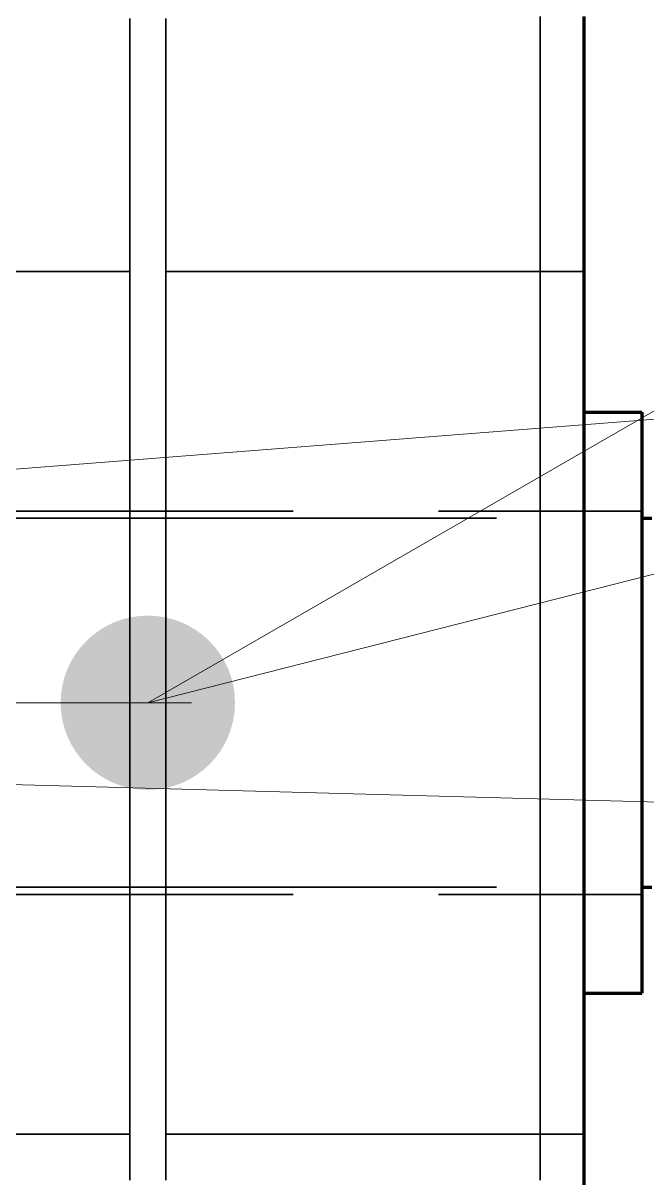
# Model space of a CAD drawing. Header units: millimetres. Extents: x 0 to 2382, y 0 to 420.
# Drawn here: x 183.74 to 188.04, y 227.73 to 235.68 of the extents above; entities that cross this region are included whole.
import ezdxf

# ---------------------------------------------------------------- set-up
doc = ezdxf.new("R2010")
doc.units = ezdxf.units.MM
doc.linetypes.add('IRAM-E-TRAZOS', pattern=[5, 4, -1])
doc.linetypes.add('IRAM-F-TRAZO-PUNTO', pattern=[20, 15, -2, 1, -2])
for name, color, linetype, lineweight in [('01-VISIBLE', 7, 'CONTINUOUS', 70), ('02-OCULTA', 4, 'IRAM-E-TRAZOS', 35), ('03-EJE', 1, 'IRAM-F-TRAZO-PUNTO', 18), ('08-FINA', 5, 'CONTINUOUS', 18)]:
    doc.layers.add(name, color=color, linetype=linetype, lineweight=lineweight)

msp = doc.modelspace()

# ---------------------------------------------------------------- hatches: boundary and pattern name
at = {"layer": '08-FINA'}
h = msp.add_hatch(color=7, dxfattribs=at)
h.dxf.hatch_style = 1
edge = h.paths.add_edge_path()
edge.add_arc((184.6, 231), 0.6, 0, 360)
h = msp.add_hatch(color=7, dxfattribs=at)
h.dxf.hatch_style = 1
edge = h.paths.add_edge_path()
edge.add_arc((184.6, 231), 0.6, 0, 360)

# ---------------------------------------------------------------- linework, layer by layer
at = {"layer": '01-VISIBLE'}
for p, q in [((187.6, 233), (188, 233)), ((188, 232.27), (188.07, 232.27)), ((188, 229.73), (188.07, 229.73)), ((187.6, 229), (188, 229))]:
    msp.add_line(p, q, dxfattribs=at)
for points in [[(187.6, 235.725), (187.6, 235.6375), (187.6, 235.55), (187.6, 235.4625), (187.6, 235.375), (187.6, 235.2875), (187.6, 235.2), (187.6, 235.1125), (187.6, 235.025), (187.6, 234.9375), (187.6, 234.85), (187.6, 234.7625), (187.6, 234.675), (187.6, 234.5875), (187.6, 234.5), (187.6, 234.4125), (187.6, 234.325), (187.6, 234.2375), (187.6, 234.15), (187.6, 234.0625), (187.6, 233.975), (187.6, 233.8875), (187.6, 233.8), (187.6, 233.7125), (187.6, 233.625), (187.6, 233.5375), (187.6, 233.45), (187.6, 233.3625), (187.6, 233.275), (187.6, 233.1875), (187.6, 233.1), (187.6, 233.0125), (187.6, 232.925), (187.6, 232.8375), (187.6, 232.75), (187.6, 232.6625), (187.6, 232.575), (187.6, 232.4875), (187.6, 232.4), (187.6, 232.3125), (187.6, 232.225), (187.6, 232.1375), (187.6, 232.05), (187.6, 231.9625), (187.6, 231.875), (187.6, 231.7875), (187.6, 231.7), (187.6, 231.6125), (187.6, 231.525), (187.6, 231.4375), (187.6, 231.35), (187.6, 231.2625), (187.6, 231.175), (187.6, 231.0875), (187.6, 231), (187.6, 230.9125), (187.6, 230.825), (187.6, 230.7375), (187.6, 230.65), (187.6, 230.5625), (187.6, 230.475), (187.6, 230.3875), (187.6, 230.3), (187.6, 230.2125), (187.6, 230.125), (187.6, 230.0375), (187.6, 229.95), (187.6, 229.8625), (187.6, 229.775), (187.6, 229.6875), (187.6, 229.6), (187.6, 229.5125), (187.6, 229.425), (187.6, 229.3375), (187.6, 229.25), (187.6, 229.1625), (187.6, 229.075), (187.6, 228.9875), (187.6, 228.9), (187.6, 228.8125), (187.6, 228.725), (187.6, 228.6375), (187.6, 228.55), (187.6, 228.4625), (187.6, 228.375), (187.6, 228.2875), (187.6, 228.2), (187.6, 228.1125), (187.6, 228.025), (187.6, 227.9375), (187.6, 227.85), (187.6, 227.7625), (187.6, 227.675)], [(188, 233), (188, 232.95), (188, 232.9), (188, 232.85), (188, 232.8), (188, 232.75), (188, 232.7), (188, 232.65), (188, 232.6), (188, 232.55), (188, 232.5), (188, 232.45), (188, 232.4), (188, 232.35), (188, 232.3), (188, 232.25), (188, 232.2), (188, 232.15), (188, 232.1), (188, 232.05), (188, 232), (188, 231.95), (188, 231.9), (188, 231.85), (188, 231.8), (188, 231.75), (188, 231.7), (188, 231.65), (188, 231.6), (188, 231.55), (188, 231.5), (188, 231.45), (188, 231.4), (188, 231.35), (188, 231.3), (188, 231.25), (188, 231.2), (188, 231.15), (188, 231.1), (188, 231.05), (188, 231), (188, 230.95), (188, 230.9), (188, 230.85), (188, 230.8), (188, 230.75), (188, 230.7), (188, 230.65), (188, 230.6), (188, 230.55), (188, 230.5), (188, 230.45), (188, 230.4), (188, 230.35), (188, 230.3), (188, 230.25), (188, 230.2), (188, 230.15), (188, 230.1), (188, 230.05), (188, 230), (188, 229.95), (188, 229.9), (188, 229.85), (188, 229.8), (188, 229.75), (188, 229.7), (188, 229.65), (188, 229.6), (188, 229.55), (188, 229.5), (188, 229.45), (188, 229.4), (188, 229.35), (188, 229.3), (188, 229.25), (188, 229.2), (188, 229.15), (188, 229.1), (188, 229.05), (188, 229)]]:
    msp.add_lwpolyline(points, dxfattribs=at)
at = {"layer": '02-OCULTA'}
for p, q in [((181.6, 233.97), (184.475, 233.97)), ((184.725, 233.97), (187.6, 233.97)), ((181.6, 232.32), (187.6, 232.32)), ((187.6, 232.32), (188, 232.32)), ((138, 232.27), (188, 232.27)), ((138, 229.73), (188, 229.73)), ((181.6, 229.68), (187.6, 229.68)), ((187.6, 229.68), (188, 229.68)), ((181.6, 228.03), (184.475, 228.03)), ((184.725, 228.03), (187.6, 228.03))]:
    msp.add_line(p, q, dxfattribs=at)
for points in [[(184.475, 235.712), (184.475, 235.65), (184.475, 235.588), (184.475, 235.526), (184.475, 235.464), (184.475, 235.402), (184.475, 235.34), (184.475, 235.278), (184.475, 235.216), (184.475, 235.154), (184.475, 235.092), (184.475, 235.03), (184.475, 234.968), (184.475, 234.906), (184.475, 234.844), (184.475, 234.782), (184.475, 234.72), (184.475, 234.658), (184.475, 234.596), (184.475, 234.534), (184.475, 234.472), (184.475, 234.41), (184.475, 234.348), (184.475, 234.286), (184.475, 234.224), (184.475, 234.162), (184.475, 234.1), (184.475, 234.038), (184.475, 233.976), (184.475, 233.914), (184.475, 233.852), (184.475, 233.79), (184.475, 233.728), (184.475, 233.666), (184.475, 233.604), (184.475, 233.542), (184.475, 233.48), (184.475, 233.418), (184.475, 233.356), (184.475, 233.294), (184.475, 233.232), (184.475, 233.17), (184.475, 233.108), (184.475, 233.046), (184.475, 232.984), (184.475, 232.922), (184.475, 232.86), (184.475, 232.798), (184.475, 232.736), (184.475, 232.674), (184.475, 232.612), (184.475, 232.55), (184.475, 232.488), (184.475, 232.426), (184.475, 232.364), (184.475, 232.302), (184.475, 232.24), (184.475, 232.178), (184.475, 232.116), (184.475, 232.054), (184.475, 231.992), (184.475, 231.93), (184.475, 231.868), (184.475, 231.806), (184.475, 231.744), (184.475, 231.682), (184.475, 231.62), (184.475, 231.558), (184.475, 231.496), (184.475, 231.434), (184.475, 231.372), (184.475, 231.31), (184.475, 231.248), (184.475, 231.186), (184.475, 231.124), (184.475, 231.062), (184.475, 231), (184.475, 230.938), (184.475, 230.876), (184.475, 230.814), (184.475, 230.752), (184.475, 230.69), (184.475, 230.628), (184.475, 230.566), (184.475, 230.504), (184.475, 230.442), (184.475, 230.38), (184.475, 230.318), (184.475, 230.256), (184.475, 230.194), (184.475, 230.132), (184.475, 230.07), (184.475, 230.008), (184.475, 229.946), (184.475, 229.884), (184.475, 229.822), (184.475, 229.76), (184.475, 229.698), (184.475, 229.636), (184.475, 229.574), (184.475, 229.512), (184.475, 229.45), (184.475, 229.388), (184.475, 229.326), (184.475, 229.264), (184.475, 229.202), (184.475, 229.14), (184.475, 229.078), (184.475, 229.016), (184.475, 228.954), (184.475, 228.892), (184.475, 228.83), (184.475, 228.768), (184.475, 228.706), (184.475, 228.644), (184.475, 228.582), (184.475, 228.52), (184.475, 228.458), (184.475, 228.396), (184.475, 228.334), (184.475, 228.272), (184.475, 228.21), (184.475, 228.148), (184.475, 228.086), (184.475, 228.024), (184.475, 227.962), (184.475, 227.9), (184.475, 227.838), (184.475, 227.776), (184.475, 227.714)], [(184.475, 227.714), (184.475, 227.776), (184.475, 227.838), (184.475, 227.9), (184.475, 227.962), (184.475, 228.024), (184.475, 228.086), (184.475, 228.148), (184.475, 228.21), (184.475, 228.272), (184.475, 228.334), (184.475, 228.396), (184.475, 228.458), (184.475, 228.52), (184.475, 228.582), (184.475, 228.644), (184.475, 228.706), (184.475, 228.768), (184.475, 228.83), (184.475, 228.892), (184.475, 228.954), (184.475, 229.016), (184.475, 229.078), (184.475, 229.14), (184.475, 229.202), (184.475, 229.264), (184.475, 229.326), (184.475, 229.388), (184.475, 229.45), (184.475, 229.512), (184.475, 229.574), (184.475, 229.636), (184.475, 229.698), (184.475, 229.76), (184.475, 229.822), (184.475, 229.884), (184.475, 229.946), (184.475, 230.008), (184.475, 230.07), (184.475, 230.132), (184.475, 230.194), (184.475, 230.256), (184.475, 230.318), (184.475, 230.38), (184.475, 230.442), (184.475, 230.504), (184.475, 230.566), (184.475, 230.628), (184.475, 230.69), (184.475, 230.752), (184.475, 230.814), (184.475, 230.876), (184.475, 230.938), (184.475, 231), (184.475, 231.062), (184.475, 231.124), (184.475, 231.186), (184.475, 231.248), (184.475, 231.31), (184.475, 231.372), (184.475, 231.434), (184.475, 231.496), (184.475, 231.558), (184.475, 231.62), (184.475, 231.682), (184.475, 231.744), (184.475, 231.806), (184.475, 231.868), (184.475, 231.93), (184.475, 231.992), (184.475, 232.054), (184.475, 232.116), (184.475, 232.178), (184.475, 232.24), (184.475, 232.302), (184.475, 232.364), (184.475, 232.426), (184.475, 232.488), (184.475, 232.55), (184.475, 232.612), (184.475, 232.674), (184.475, 232.736), (184.475, 232.798), (184.475, 232.86), (184.475, 232.922), (184.475, 232.984), (184.475, 233.046), (184.475, 233.108), (184.475, 233.17), (184.475, 233.232), (184.475, 233.294), (184.475, 233.356), (184.475, 233.418), (184.475, 233.48), (184.475, 233.542), (184.475, 233.604), (184.475, 233.666), (184.475, 233.728), (184.475, 233.79), (184.475, 233.852), (184.475, 233.914), (184.475, 233.976), (184.475, 234.038), (184.475, 234.1), (184.475, 234.162), (184.475, 234.224), (184.475, 234.286), (184.475, 234.348), (184.475, 234.41), (184.475, 234.472), (184.475, 234.534), (184.475, 234.596), (184.475, 234.658), (184.475, 234.72), (184.475, 234.782), (184.475, 234.844), (184.475, 234.906), (184.475, 234.968), (184.475, 235.03), (184.475, 235.092), (184.475, 235.154), (184.475, 235.216), (184.475, 235.278), (184.475, 235.34), (184.475, 235.402), (184.475, 235.464), (184.475, 235.526), (184.475, 235.588), (184.475, 235.65), (184.475, 235.712)], [(184.725, 235.712), (184.725, 235.65), (184.725, 235.588), (184.725, 235.526), (184.725, 235.464), (184.725, 235.402), (184.725, 235.34), (184.725, 235.278), (184.725, 235.216), (184.725, 235.154), (184.725, 235.092), (184.725, 235.03), (184.725, 234.968), (184.725, 234.906), (184.725, 234.844), (184.725, 234.782), (184.725, 234.72), (184.725, 234.658), (184.725, 234.596), (184.725, 234.534), (184.725, 234.472), (184.725, 234.41), (184.725, 234.348), (184.725, 234.286), (184.725, 234.224), (184.725, 234.162), (184.725, 234.1), (184.725, 234.038), (184.725, 233.976), (184.725, 233.914), (184.725, 233.852), (184.725, 233.79), (184.725, 233.728), (184.725, 233.666), (184.725, 233.604), (184.725, 233.542), (184.725, 233.48), (184.725, 233.418), (184.725, 233.356), (184.725, 233.294), (184.725, 233.232), (184.725, 233.17), (184.725, 233.108), (184.725, 233.046), (184.725, 232.984), (184.725, 232.922), (184.725, 232.86), (184.725, 232.798), (184.725, 232.736), (184.725, 232.674), (184.725, 232.612), (184.725, 232.55), (184.725, 232.488), (184.725, 232.426), (184.725, 232.364), (184.725, 232.302), (184.725, 232.24), (184.725, 232.178), (184.725, 232.116), (184.725, 232.054), (184.725, 231.992), (184.725, 231.93), (184.725, 231.868), (184.725, 231.806), (184.725, 231.744), (184.725, 231.682), (184.725, 231.62), (184.725, 231.558), (184.725, 231.496), (184.725, 231.434), (184.725, 231.372), (184.725, 231.31), (184.725, 231.248), (184.725, 231.186), (184.725, 231.124), (184.725, 231.062), (184.725, 231), (184.725, 230.938), (184.725, 230.876), (184.725, 230.814), (184.725, 230.752), (184.725, 230.69), (184.725, 230.628), (184.725, 230.566), (184.725, 230.504), (184.725, 230.442), (184.725, 230.38), (184.725, 230.318), (184.725, 230.256), (184.725, 230.194), (184.725, 230.132), (184.725, 230.07), (184.725, 230.008), (184.725, 229.946), (184.725, 229.884), (184.725, 229.822), (184.725, 229.76), (184.725, 229.698), (184.725, 229.636), (184.725, 229.574), (184.725, 229.512), (184.725, 229.45), (184.725, 229.388), (184.725, 229.326), (184.725, 229.264), (184.725, 229.202), (184.725, 229.14), (184.725, 229.078), (184.725, 229.016), (184.725, 228.954), (184.725, 228.892), (184.725, 228.83), (184.725, 228.768), (184.725, 228.706), (184.725, 228.644), (184.725, 228.582), (184.725, 228.52), (184.725, 228.458), (184.725, 228.396), (184.725, 228.334), (184.725, 228.272), (184.725, 228.21), (184.725, 228.148), (184.725, 228.086), (184.725, 228.024), (184.725, 227.962), (184.725, 227.9), (184.725, 227.838), (184.725, 227.776), (184.725, 227.714)], [(184.725, 227.714), (184.725, 227.776), (184.725, 227.838), (184.725, 227.9), (184.725, 227.962), (184.725, 228.024), (184.725, 228.086), (184.725, 228.148), (184.725, 228.21), (184.725, 228.272), (184.725, 228.334), (184.725, 228.396), (184.725, 228.458), (184.725, 228.52), (184.725, 228.582), (184.725, 228.644), (184.725, 228.706), (184.725, 228.768), (184.725, 228.83), (184.725, 228.892), (184.725, 228.954), (184.725, 229.016), (184.725, 229.078), (184.725, 229.14), (184.725, 229.202), (184.725, 229.264), (184.725, 229.326), (184.725, 229.388), (184.725, 229.45), (184.725, 229.512), (184.725, 229.574), (184.725, 229.636), (184.725, 229.698), (184.725, 229.76), (184.725, 229.822), (184.725, 229.884), (184.725, 229.946), (184.725, 230.008), (184.725, 230.07), (184.725, 230.132), (184.725, 230.194), (184.725, 230.256), (184.725, 230.318), (184.725, 230.38), (184.725, 230.442), (184.725, 230.504), (184.725, 230.566), (184.725, 230.628), (184.725, 230.69), (184.725, 230.752), (184.725, 230.814), (184.725, 230.876), (184.725, 230.938), (184.725, 231), (184.725, 231.062), (184.725, 231.124), (184.725, 231.186), (184.725, 231.248), (184.725, 231.31), (184.725, 231.372), (184.725, 231.434), (184.725, 231.496), (184.725, 231.558), (184.725, 231.62), (184.725, 231.682), (184.725, 231.744), (184.725, 231.806), (184.725, 231.868), (184.725, 231.93), (184.725, 231.992), (184.725, 232.054), (184.725, 232.116), (184.725, 232.178), (184.725, 232.24), (184.725, 232.302), (184.725, 232.364), (184.725, 232.426), (184.725, 232.488), (184.725, 232.55), (184.725, 232.612), (184.725, 232.674), (184.725, 232.736), (184.725, 232.798), (184.725, 232.86), (184.725, 232.922), (184.725, 232.984), (184.725, 233.046), (184.725, 233.108), (184.725, 233.17), (184.725, 233.232), (184.725, 233.294), (184.725, 233.356), (184.725, 233.418), (184.725, 233.48), (184.725, 233.542), (184.725, 233.604), (184.725, 233.666), (184.725, 233.728), (184.725, 233.79), (184.725, 233.852), (184.725, 233.914), (184.725, 233.976), (184.725, 234.038), (184.725, 234.1), (184.725, 234.162), (184.725, 234.224), (184.725, 234.286), (184.725, 234.348), (184.725, 234.41), (184.725, 234.472), (184.725, 234.534), (184.725, 234.596), (184.725, 234.658), (184.725, 234.72), (184.725, 234.782), (184.725, 234.844), (184.725, 234.906), (184.725, 234.968), (184.725, 235.03), (184.725, 235.092), (184.725, 235.154), (184.725, 235.216), (184.725, 235.278), (184.725, 235.34), (184.725, 235.402), (184.725, 235.464), (184.725, 235.526), (184.725, 235.588), (184.725, 235.65), (184.725, 235.712)], [(187.3, 235.725), (187.3, 235.662), (187.3, 235.599), (187.3, 235.536), (187.3, 235.473), (187.3, 235.41), (187.3, 235.347), (187.3, 235.284), (187.3, 235.221), (187.3, 235.158), (187.3, 235.095), (187.3, 235.032), (187.3, 234.969), (187.3, 234.906), (187.3, 234.843), (187.3, 234.78), (187.3, 234.717), (187.3, 234.654), (187.3, 234.591), (187.3, 234.528), (187.3, 234.465), (187.3, 234.402), (187.3, 234.339), (187.3, 234.276), (187.3, 234.213), (187.3, 234.15), (187.3, 234.087), (187.3, 234.024), (187.3, 233.961), (187.3, 233.898), (187.3, 233.835), (187.3, 233.772), (187.3, 233.709), (187.3, 233.646), (187.3, 233.583), (187.3, 233.52), (187.3, 233.457), (187.3, 233.394), (187.3, 233.331), (187.3, 233.268), (187.3, 233.205), (187.3, 233.142), (187.3, 233.079), (187.3, 233.016), (187.3, 232.953), (187.3, 232.89), (187.3, 232.827), (187.3, 232.764), (187.3, 232.701), (187.3, 232.638), (187.3, 232.575), (187.3, 232.512), (187.3, 232.449), (187.3, 232.386), (187.3, 232.323), (187.3, 232.26), (187.3, 232.197), (187.3, 232.134), (187.3, 232.071), (187.3, 232.008), (187.3, 231.945), (187.3, 231.882), (187.3, 231.819), (187.3, 231.756), (187.3, 231.693), (187.3, 231.63), (187.3, 231.567), (187.3, 231.504), (187.3, 231.441), (187.3, 231.378), (187.3, 231.315), (187.3, 231.252), (187.3, 231.189), (187.3, 231.126), (187.3, 231.063), (187.3, 231), (187.3, 230.937), (187.3, 230.874), (187.3, 230.811), (187.3, 230.748), (187.3, 230.685), (187.3, 230.622), (187.3, 230.559), (187.3, 230.496), (187.3, 230.433), (187.3, 230.37), (187.3, 230.307), (187.3, 230.244), (187.3, 230.181), (187.3, 230.118), (187.3, 230.055), (187.3, 229.992), (187.3, 229.929), (187.3, 229.866), (187.3, 229.803), (187.3, 229.74), (187.3, 229.677), (187.3, 229.614), (187.3, 229.551), (187.3, 229.488), (187.3, 229.425), (187.3, 229.362), (187.3, 229.299), (187.3, 229.236), (187.3, 229.173), (187.3, 229.11), (187.3, 229.047), (187.3, 228.984), (187.3, 228.921), (187.3, 228.858), (187.3, 228.795), (187.3, 228.732), (187.3, 228.669), (187.3, 228.606), (187.3, 228.543), (187.3, 228.48), (187.3, 228.417), (187.3, 228.354), (187.3, 228.291), (187.3, 228.228), (187.3, 228.165), (187.3, 228.102), (187.3, 228.039), (187.3, 227.976), (187.3, 227.913), (187.3, 227.85), (187.3, 227.787), (187.3, 227.724)], [(187.3, 227.724), (187.3, 227.787), (187.3, 227.85), (187.3, 227.913), (187.3, 227.976), (187.3, 228.039), (187.3, 228.102), (187.3, 228.165), (187.3, 228.228), (187.3, 228.291), (187.3, 228.354), (187.3, 228.417), (187.3, 228.48), (187.3, 228.543), (187.3, 228.606), (187.3, 228.669), (187.3, 228.732), (187.3, 228.795), (187.3, 228.858), (187.3, 228.921), (187.3, 228.984), (187.3, 229.047), (187.3, 229.11), (187.3, 229.173), (187.3, 229.236), (187.3, 229.299), (187.3, 229.362), (187.3, 229.425), (187.3, 229.488), (187.3, 229.551), (187.3, 229.614), (187.3, 229.677), (187.3, 229.74), (187.3, 229.803), (187.3, 229.866), (187.3, 229.929), (187.3, 229.992), (187.3, 230.055), (187.3, 230.118), (187.3, 230.181), (187.3, 230.244), (187.3, 230.307), (187.3, 230.37), (187.3, 230.433), (187.3, 230.496), (187.3, 230.559), (187.3, 230.622), (187.3, 230.685), (187.3, 230.748), (187.3, 230.811), (187.3, 230.874), (187.3, 230.937), (187.3, 231), (187.3, 231.063), (187.3, 231.126), (187.3, 231.189), (187.3, 231.252), (187.3, 231.315), (187.3, 231.378), (187.3, 231.441), (187.3, 231.504), (187.3, 231.567), (187.3, 231.63), (187.3, 231.693), (187.3, 231.756), (187.3, 231.819), (187.3, 231.882), (187.3, 231.945), (187.3, 232.008), (187.3, 232.071), (187.3, 232.134), (187.3, 232.197), (187.3, 232.26), (187.3, 232.323), (187.3, 232.386), (187.3, 232.449), (187.3, 232.512), (187.3, 232.575), (187.3, 232.638), (187.3, 232.701), (187.3, 232.764), (187.3, 232.827), (187.3, 232.89), (187.3, 232.953), (187.3, 233.016), (187.3, 233.079), (187.3, 233.142), (187.3, 233.205), (187.3, 233.268), (187.3, 233.331), (187.3, 233.394), (187.3, 233.457), (187.3, 233.52), (187.3, 233.583), (187.3, 233.646), (187.3, 233.709), (187.3, 233.772), (187.3, 233.835), (187.3, 233.898), (187.3, 233.961), (187.3, 234.024), (187.3, 234.087), (187.3, 234.15), (187.3, 234.213), (187.3, 234.276), (187.3, 234.339), (187.3, 234.402), (187.3, 234.465), (187.3, 234.528), (187.3, 234.591), (187.3, 234.654), (187.3, 234.717), (187.3, 234.78), (187.3, 234.843), (187.3, 234.906), (187.3, 234.969), (187.3, 235.032), (187.3, 235.095), (187.3, 235.158), (187.3, 235.221), (187.3, 235.284), (187.3, 235.347), (187.3, 235.41), (187.3, 235.473), (187.3, 235.536), (187.3, 235.599), (187.3, 235.662), (187.3, 235.725)], [(187.3, 235.712), (187.3, 235.65), (187.3, 235.588), (187.3, 235.526), (187.3, 235.464), (187.3, 235.402), (187.3, 235.34), (187.3, 235.278), (187.3, 235.216), (187.3, 235.154), (187.3, 235.092), (187.3, 235.03), (187.3, 234.968), (187.3, 234.906), (187.3, 234.844), (187.3, 234.782), (187.3, 234.72), (187.3, 234.658), (187.3, 234.596), (187.3, 234.534), (187.3, 234.472), (187.3, 234.41), (187.3, 234.348), (187.3, 234.286), (187.3, 234.224), (187.3, 234.162), (187.3, 234.1), (187.3, 234.038), (187.3, 233.976), (187.3, 233.914), (187.3, 233.852), (187.3, 233.79), (187.3, 233.728), (187.3, 233.666), (187.3, 233.604), (187.3, 233.542), (187.3, 233.48), (187.3, 233.418), (187.3, 233.356), (187.3, 233.294), (187.3, 233.232), (187.3, 233.17), (187.3, 233.108), (187.3, 233.046), (187.3, 232.984), (187.3, 232.922), (187.3, 232.86), (187.3, 232.798), (187.3, 232.736), (187.3, 232.674), (187.3, 232.612), (187.3, 232.55), (187.3, 232.488), (187.3, 232.426), (187.3, 232.364), (187.3, 232.302), (187.3, 232.24), (187.3, 232.178), (187.3, 232.116), (187.3, 232.054), (187.3, 231.992), (187.3, 231.93), (187.3, 231.868), (187.3, 231.806), (187.3, 231.744), (187.3, 231.682), (187.3, 231.62), (187.3, 231.558), (187.3, 231.496), (187.3, 231.434), (187.3, 231.372), (187.3, 231.31), (187.3, 231.248), (187.3, 231.186), (187.3, 231.124), (187.3, 231.062), (187.3, 231), (187.3, 230.938), (187.3, 230.876), (187.3, 230.814), (187.3, 230.752), (187.3, 230.69), (187.3, 230.628), (187.3, 230.566), (187.3, 230.504), (187.3, 230.442), (187.3, 230.38), (187.3, 230.318), (187.3, 230.256), (187.3, 230.194), (187.3, 230.132), (187.3, 230.07), (187.3, 230.008), (187.3, 229.946), (187.3, 229.884), (187.3, 229.822), (187.3, 229.76), (187.3, 229.698), (187.3, 229.636), (187.3, 229.574), (187.3, 229.512), (187.3, 229.45), (187.3, 229.388), (187.3, 229.326), (187.3, 229.264), (187.3, 229.202), (187.3, 229.14), (187.3, 229.078), (187.3, 229.016), (187.3, 228.954), (187.3, 228.892), (187.3, 228.83), (187.3, 228.768), (187.3, 228.706), (187.3, 228.644), (187.3, 228.582), (187.3, 228.52), (187.3, 228.458), (187.3, 228.396), (187.3, 228.334), (187.3, 228.272), (187.3, 228.21), (187.3, 228.148), (187.3, 228.086), (187.3, 228.024), (187.3, 227.962), (187.3, 227.9), (187.3, 227.838), (187.3, 227.776), (187.3, 227.714)], [(187.3, 227.714), (187.3, 227.776), (187.3, 227.838), (187.3, 227.9), (187.3, 227.962), (187.3, 228.024), (187.3, 228.086), (187.3, 228.148), (187.3, 228.21), (187.3, 228.272), (187.3, 228.334), (187.3, 228.396), (187.3, 228.458), (187.3, 228.52), (187.3, 228.582), (187.3, 228.644), (187.3, 228.706), (187.3, 228.768), (187.3, 228.83), (187.3, 228.892), (187.3, 228.954), (187.3, 229.016), (187.3, 229.078), (187.3, 229.14), (187.3, 229.202), (187.3, 229.264), (187.3, 229.326), (187.3, 229.388), (187.3, 229.45), (187.3, 229.512), (187.3, 229.574), (187.3, 229.636), (187.3, 229.698), (187.3, 229.76), (187.3, 229.822), (187.3, 229.884), (187.3, 229.946), (187.3, 230.008), (187.3, 230.07), (187.3, 230.132), (187.3, 230.194), (187.3, 230.256), (187.3, 230.318), (187.3, 230.38), (187.3, 230.442), (187.3, 230.504), (187.3, 230.566), (187.3, 230.628), (187.3, 230.69), (187.3, 230.752), (187.3, 230.814), (187.3, 230.876), (187.3, 230.938), (187.3, 231), (187.3, 231.062), (187.3, 231.124), (187.3, 231.186), (187.3, 231.248), (187.3, 231.31), (187.3, 231.372), (187.3, 231.434), (187.3, 231.496), (187.3, 231.558), (187.3, 231.62), (187.3, 231.682), (187.3, 231.744), (187.3, 231.806), (187.3, 231.868), (187.3, 231.93), (187.3, 231.992), (187.3, 232.054), (187.3, 232.116), (187.3, 232.178), (187.3, 232.24), (187.3, 232.302), (187.3, 232.364), (187.3, 232.426), (187.3, 232.488), (187.3, 232.55), (187.3, 232.612), (187.3, 232.674), (187.3, 232.736), (187.3, 232.798), (187.3, 232.86), (187.3, 232.922), (187.3, 232.984), (187.3, 233.046), (187.3, 233.108), (187.3, 233.17), (187.3, 233.232), (187.3, 233.294), (187.3, 233.356), (187.3, 233.418), (187.3, 233.48), (187.3, 233.542), (187.3, 233.604), (187.3, 233.666), (187.3, 233.728), (187.3, 233.79), (187.3, 233.852), (187.3, 233.914), (187.3, 233.976), (187.3, 234.038), (187.3, 234.1), (187.3, 234.162), (187.3, 234.224), (187.3, 234.286), (187.3, 234.348), (187.3, 234.41), (187.3, 234.472), (187.3, 234.534), (187.3, 234.596), (187.3, 234.658), (187.3, 234.72), (187.3, 234.782), (187.3, 234.844), (187.3, 234.906), (187.3, 234.968), (187.3, 235.03), (187.3, 235.092), (187.3, 235.154), (187.3, 235.216), (187.3, 235.278), (187.3, 235.34), (187.3, 235.402), (187.3, 235.464), (187.3, 235.526), (187.3, 235.588), (187.3, 235.65), (187.3, 235.712)], [(187.6, 227.675), (187.6, 227.7625), (187.6, 227.85), (187.6, 227.9375), (187.6, 228.025), (187.6, 228.1125), (187.6, 228.2), (187.6, 228.2875), (187.6, 228.375), (187.6, 228.4625), (187.6, 228.55), (187.6, 228.6375), (187.6, 228.725), (187.6, 228.8125), (187.6, 228.9), (187.6, 228.9875), (187.6, 229.075), (187.6, 229.1625), (187.6, 229.25), (187.6, 229.3375), (187.6, 229.425), (187.6, 229.5125), (187.6, 229.6), (187.6, 229.6875), (187.6, 229.775), (187.6, 229.8625), (187.6, 229.95), (187.6, 230.0375), (187.6, 230.125), (187.6, 230.2125), (187.6, 230.3), (187.6, 230.3875), (187.6, 230.475), (187.6, 230.5625), (187.6, 230.65), (187.6, 230.7375), (187.6, 230.825), (187.6, 230.9125), (187.6, 231), (187.6, 231.0875), (187.6, 231.175), (187.6, 231.2625), (187.6, 231.35), (187.6, 231.4375), (187.6, 231.525), (187.6, 231.6125), (187.6, 231.7), (187.6, 231.7875), (187.6, 231.875), (187.6, 231.9625), (187.6, 232.05), (187.6, 232.1375), (187.6, 232.225), (187.6, 232.3125), (187.6, 232.4), (187.6, 232.4875), (187.6, 232.575), (187.6, 232.6625), (187.6, 232.75), (187.6, 232.8375), (187.6, 232.925), (187.6, 233.0125), (187.6, 233.1), (187.6, 233.1875), (187.6, 233.275), (187.6, 233.3625), (187.6, 233.45), (187.6, 233.5375), (187.6, 233.625), (187.6, 233.7125), (187.6, 233.8), (187.6, 233.8875), (187.6, 233.975), (187.6, 234.0625), (187.6, 234.15), (187.6, 234.2375), (187.6, 234.325), (187.6, 234.4125), (187.6, 234.5), (187.6, 234.5875), (187.6, 234.675), (187.6, 234.7625), (187.6, 234.85), (187.6, 234.9375), (187.6, 235.025), (187.6, 235.1125), (187.6, 235.2), (187.6, 235.2875), (187.6, 235.375), (187.6, 235.4625), (187.6, 235.55), (187.6, 235.6375), (187.6, 235.725)], [(187.6, 235.725), (187.6, 235.662), (187.6, 235.599), (187.6, 235.536), (187.6, 235.473), (187.6, 235.41), (187.6, 235.347), (187.6, 235.284), (187.6, 235.221), (187.6, 235.158), (187.6, 235.095), (187.6, 235.032), (187.6, 234.969), (187.6, 234.906), (187.6, 234.843), (187.6, 234.78), (187.6, 234.717), (187.6, 234.654), (187.6, 234.591), (187.6, 234.528), (187.6, 234.465), (187.6, 234.402), (187.6, 234.339), (187.6, 234.276), (187.6, 234.213), (187.6, 234.15), (187.6, 234.087), (187.6, 234.024), (187.6, 233.961), (187.6, 233.898), (187.6, 233.835), (187.6, 233.772), (187.6, 233.709), (187.6, 233.646), (187.6, 233.583), (187.6, 233.52), (187.6, 233.457), (187.6, 233.394), (187.6, 233.331), (187.6, 233.268), (187.6, 233.205), (187.6, 233.142), (187.6, 233.079), (187.6, 233.016), (187.6, 232.953), (187.6, 232.89), (187.6, 232.827), (187.6, 232.764), (187.6, 232.701), (187.6, 232.638), (187.6, 232.575), (187.6, 232.512), (187.6, 232.449), (187.6, 232.386), (187.6, 232.323), (187.6, 232.26), (187.6, 232.197), (187.6, 232.134), (187.6, 232.071), (187.6, 232.008), (187.6, 231.945), (187.6, 231.882), (187.6, 231.819), (187.6, 231.756), (187.6, 231.693), (187.6, 231.63), (187.6, 231.567), (187.6, 231.504), (187.6, 231.441), (187.6, 231.378), (187.6, 231.315), (187.6, 231.252), (187.6, 231.189), (187.6, 231.126), (187.6, 231.063), (187.6, 231), (187.6, 230.937), (187.6, 230.874), (187.6, 230.811), (187.6, 230.748), (187.6, 230.685), (187.6, 230.622), (187.6, 230.559), (187.6, 230.496), (187.6, 230.433), (187.6, 230.37), (187.6, 230.307), (187.6, 230.244), (187.6, 230.181), (187.6, 230.118), (187.6, 230.055), (187.6, 229.992), (187.6, 229.929), (187.6, 229.866), (187.6, 229.803), (187.6, 229.74), (187.6, 229.677), (187.6, 229.614), (187.6, 229.551), (187.6, 229.488), (187.6, 229.425), (187.6, 229.362), (187.6, 229.299), (187.6, 229.236), (187.6, 229.173), (187.6, 229.11), (187.6, 229.047), (187.6, 228.984), (187.6, 228.921), (187.6, 228.858), (187.6, 228.795), (187.6, 228.732), (187.6, 228.669), (187.6, 228.606), (187.6, 228.543), (187.6, 228.48), (187.6, 228.417), (187.6, 228.354), (187.6, 228.291), (187.6, 228.228), (187.6, 228.165), (187.6, 228.102), (187.6, 228.039), (187.6, 227.976), (187.6, 227.913), (187.6, 227.85), (187.6, 227.787), (187.6, 227.724)], [(187.6, 227.724), (187.6, 227.787), (187.6, 227.85), (187.6, 227.913), (187.6, 227.976), (187.6, 228.039), (187.6, 228.102), (187.6, 228.165), (187.6, 228.228), (187.6, 228.291), (187.6, 228.354), (187.6, 228.417), (187.6, 228.48), (187.6, 228.543), (187.6, 228.606), (187.6, 228.669), (187.6, 228.732), (187.6, 228.795), (187.6, 228.858), (187.6, 228.921), (187.6, 228.984), (187.6, 229.047), (187.6, 229.11), (187.6, 229.173), (187.6, 229.236), (187.6, 229.299), (187.6, 229.362), (187.6, 229.425), (187.6, 229.488), (187.6, 229.551), (187.6, 229.614), (187.6, 229.677), (187.6, 229.74), (187.6, 229.803), (187.6, 229.866), (187.6, 229.929), (187.6, 229.992), (187.6, 230.055), (187.6, 230.118), (187.6, 230.181), (187.6, 230.244), (187.6, 230.307), (187.6, 230.37), (187.6, 230.433), (187.6, 230.496), (187.6, 230.559), (187.6, 230.622), (187.6, 230.685), (187.6, 230.748), (187.6, 230.811), (187.6, 230.874), (187.6, 230.937), (187.6, 231), (187.6, 231.063), (187.6, 231.126), (187.6, 231.189), (187.6, 231.252), (187.6, 231.315), (187.6, 231.378), (187.6, 231.441), (187.6, 231.504), (187.6, 231.567), (187.6, 231.63), (187.6, 231.693), (187.6, 231.756), (187.6, 231.819), (187.6, 231.882), (187.6, 231.945), (187.6, 232.008), (187.6, 232.071), (187.6, 232.134), (187.6, 232.197), (187.6, 232.26), (187.6, 232.323), (187.6, 232.386), (187.6, 232.449), (187.6, 232.512), (187.6, 232.575), (187.6, 232.638), (187.6, 232.701), (187.6, 232.764), (187.6, 232.827), (187.6, 232.89), (187.6, 232.953), (187.6, 233.016), (187.6, 233.079), (187.6, 233.142), (187.6, 233.205), (187.6, 233.268), (187.6, 233.331), (187.6, 233.394), (187.6, 233.457), (187.6, 233.52), (187.6, 233.583), (187.6, 233.646), (187.6, 233.709), (187.6, 233.772), (187.6, 233.835), (187.6, 233.898), (187.6, 233.961), (187.6, 234.024), (187.6, 234.087), (187.6, 234.15), (187.6, 234.213), (187.6, 234.276), (187.6, 234.339), (187.6, 234.402), (187.6, 234.465), (187.6, 234.528), (187.6, 234.591), (187.6, 234.654), (187.6, 234.717), (187.6, 234.78), (187.6, 234.843), (187.6, 234.906), (187.6, 234.969), (187.6, 235.032), (187.6, 235.095), (187.6, 235.158), (187.6, 235.221), (187.6, 235.284), (187.6, 235.347), (187.6, 235.41), (187.6, 235.473), (187.6, 235.536), (187.6, 235.599), (187.6, 235.662), (187.6, 235.725)], [(184.475, 233.97), (184.475, 233.9197), (184.475, 233.8693), (184.475, 233.819), (184.475, 233.7686), (184.475, 233.7183), (184.475, 233.668), (184.475, 233.6176), (184.475, 233.5673), (184.475, 233.5169), (184.475, 233.4666), (184.475, 233.4163), (184.475, 233.3659), (184.475, 233.3156), (184.475, 233.2653), (184.475, 233.2149), (184.475, 233.1646), (184.475, 233.1142), (184.475, 233.0639), (184.475, 233.0136), (184.475, 232.9632), (184.475, 232.9129), (184.475, 232.8625), (184.475, 232.8122), (184.475, 232.7619), (184.475, 232.7115), (184.475, 232.6612), (184.475, 232.6108), (184.475, 232.5605), (184.475, 232.5102), (184.475, 232.4598), (184.475, 232.4095), (184.475, 232.3592), (184.475, 232.3088), (184.475, 232.2585), (184.475, 232.2081), (184.475, 232.1578), (184.475, 232.1075), (184.475, 232.0571), (184.475, 232.0068), (184.475, 231.9564), (184.475, 231.9061), (184.475, 231.8558), (184.475, 231.8054), (184.475, 231.7551), (184.475, 231.7047), (184.475, 231.6544), (184.475, 231.6041), (184.475, 231.5537), (184.475, 231.5034), (184.475, 231.4531), (184.475, 231.4027), (184.475, 231.3524), (184.475, 231.302), (184.475, 231.2517), (184.475, 231.2014), (184.475, 231.151), (184.475, 231.1007), (184.475, 231.0503), (184.475, 231), (184.475, 230.9497), (184.475, 230.8993), (184.475, 230.849), (184.475, 230.7986), (184.475, 230.7483), (184.475, 230.698), (184.475, 230.6476), (184.475, 230.5973), (184.475, 230.5469), (184.475, 230.4966), (184.475, 230.4463), (184.475, 230.3959), (184.475, 230.3456), (184.475, 230.2953), (184.475, 230.2449), (184.475, 230.1946), (184.475, 230.1442), (184.475, 230.0939), (184.475, 230.0436), (184.475, 229.9932), (184.475, 229.9429), (184.475, 229.8925), (184.475, 229.8422), (184.475, 229.7919), (184.475, 229.7415), (184.475, 229.6912), (184.475, 229.6408), (184.475, 229.5905), (184.475, 229.5402), (184.475, 229.4898), (184.475, 229.4395), (184.475, 229.3892), (184.475, 229.3388), (184.475, 229.2885), (184.475, 229.2381), (184.475, 229.1878), (184.475, 229.1375), (184.475, 229.0871), (184.475, 229.0368), (184.475, 228.9864), (184.475, 228.9361), (184.475, 228.8858), (184.475, 228.8354), (184.475, 228.7851), (184.475, 228.7347), (184.475, 228.6844), (184.475, 228.6341), (184.475, 228.5837), (184.475, 228.5334), (184.475, 228.4831), (184.475, 228.4327), (184.475, 228.3824), (184.475, 228.332), (184.475, 228.2817), (184.475, 228.2314), (184.475, 228.181), (184.475, 228.1307), (184.475, 228.0803), (184.475, 228.03)], [(184.475, 228.03), (184.475, 228.0803), (184.475, 228.1307), (184.475, 228.181), (184.475, 228.2314), (184.475, 228.2817), (184.475, 228.332), (184.475, 228.3824), (184.475, 228.4327), (184.475, 228.4831), (184.475, 228.5334), (184.475, 228.5837), (184.475, 228.6341), (184.475, 228.6844), (184.475, 228.7347), (184.475, 228.7851), (184.475, 228.8354), (184.475, 228.8858), (184.475, 228.9361), (184.475, 228.9864), (184.475, 229.0368), (184.475, 229.0871), (184.475, 229.1375), (184.475, 229.1878), (184.475, 229.2381), (184.475, 229.2885), (184.475, 229.3388), (184.475, 229.3892), (184.475, 229.4395), (184.475, 229.4898), (184.475, 229.5402), (184.475, 229.5905), (184.475, 229.6408), (184.475, 229.6912), (184.475, 229.7415), (184.475, 229.7919), (184.475, 229.8422), (184.475, 229.8925), (184.475, 229.9429), (184.475, 229.9932), (184.475, 230.0436), (184.475, 230.0939), (184.475, 230.1442), (184.475, 230.1946), (184.475, 230.2449), (184.475, 230.2953), (184.475, 230.3456), (184.475, 230.3959), (184.475, 230.4463), (184.475, 230.4966), (184.475, 230.5469), (184.475, 230.5973), (184.475, 230.6476), (184.475, 230.698), (184.475, 230.7483), (184.475, 230.7986), (184.475, 230.849), (184.475, 230.8993), (184.475, 230.9497), (184.475, 231), (184.475, 231.0503), (184.475, 231.1007), (184.475, 231.151), (184.475, 231.2014), (184.475, 231.2517), (184.475, 231.302), (184.475, 231.3524), (184.475, 231.4027), (184.475, 231.4531), (184.475, 231.5034), (184.475, 231.5537), (184.475, 231.6041), (184.475, 231.6544), (184.475, 231.7047), (184.475, 231.7551), (184.475, 231.8054), (184.475, 231.8558), (184.475, 231.9061), (184.475, 231.9564), (184.475, 232.0068), (184.475, 232.0571), (184.475, 232.1075), (184.475, 232.1578), (184.475, 232.2081), (184.475, 232.2585), (184.475, 232.3088), (184.475, 232.3592), (184.475, 232.4095), (184.475, 232.4598), (184.475, 232.5102), (184.475, 232.5605), (184.475, 232.6108), (184.475, 232.6612), (184.475, 232.7115), (184.475, 232.7619), (184.475, 232.8122), (184.475, 232.8625), (184.475, 232.9129), (184.475, 232.9632), (184.475, 233.0136), (184.475, 233.0639), (184.475, 233.1142), (184.475, 233.1646), (184.475, 233.2149), (184.475, 233.2653), (184.475, 233.3156), (184.475, 233.3659), (184.475, 233.4163), (184.475, 233.4666), (184.475, 233.5169), (184.475, 233.5673), (184.475, 233.6176), (184.475, 233.668), (184.475, 233.7183), (184.475, 233.7686), (184.475, 233.819), (184.475, 233.8693), (184.475, 233.9197), (184.475, 233.97)], [(184.725, 233.97), (184.725, 233.9197), (184.725, 233.8693), (184.725, 233.819), (184.725, 233.7686), (184.725, 233.7183), (184.725, 233.668), (184.725, 233.6176), (184.725, 233.5673), (184.725, 233.5169), (184.725, 233.4666), (184.725, 233.4163), (184.725, 233.3659), (184.725, 233.3156), (184.725, 233.2653), (184.725, 233.2149), (184.725, 233.1646), (184.725, 233.1142), (184.725, 233.0639), (184.725, 233.0136), (184.725, 232.9632), (184.725, 232.9129), (184.725, 232.8625), (184.725, 232.8122), (184.725, 232.7619), (184.725, 232.7115), (184.725, 232.6612), (184.725, 232.6108), (184.725, 232.5605), (184.725, 232.5102), (184.725, 232.4598), (184.725, 232.4095), (184.725, 232.3592), (184.725, 232.3088), (184.725, 232.2585), (184.725, 232.2081), (184.725, 232.1578), (184.725, 232.1075), (184.725, 232.0571), (184.725, 232.0068), (184.725, 231.9564), (184.725, 231.9061), (184.725, 231.8558), (184.725, 231.8054), (184.725, 231.7551), (184.725, 231.7047), (184.725, 231.6544), (184.725, 231.6041), (184.725, 231.5537), (184.725, 231.5034), (184.725, 231.4531), (184.725, 231.4027), (184.725, 231.3524), (184.725, 231.302), (184.725, 231.2517), (184.725, 231.2014), (184.725, 231.151), (184.725, 231.1007), (184.725, 231.0503), (184.725, 231), (184.725, 230.9497), (184.725, 230.8993), (184.725, 230.849), (184.725, 230.7986), (184.725, 230.7483), (184.725, 230.698), (184.725, 230.6476), (184.725, 230.5973), (184.725, 230.5469), (184.725, 230.4966), (184.725, 230.4463), (184.725, 230.3959), (184.725, 230.3456), (184.725, 230.2953), (184.725, 230.2449), (184.725, 230.1946), (184.725, 230.1442), (184.725, 230.0939), (184.725, 230.0436), (184.725, 229.9932), (184.725, 229.9429), (184.725, 229.8925), (184.725, 229.8422), (184.725, 229.7919), (184.725, 229.7415), (184.725, 229.6912), (184.725, 229.6408), (184.725, 229.5905), (184.725, 229.5402), (184.725, 229.4898), (184.725, 229.4395), (184.725, 229.3892), (184.725, 229.3388), (184.725, 229.2885), (184.725, 229.2381), (184.725, 229.1878), (184.725, 229.1375), (184.725, 229.0871), (184.725, 229.0368), (184.725, 228.9864), (184.725, 228.9361), (184.725, 228.8858), (184.725, 228.8354), (184.725, 228.7851), (184.725, 228.7347), (184.725, 228.6844), (184.725, 228.6341), (184.725, 228.5837), (184.725, 228.5334), (184.725, 228.4831), (184.725, 228.4327), (184.725, 228.3824), (184.725, 228.332), (184.725, 228.2817), (184.725, 228.2314), (184.725, 228.181), (184.725, 228.1307), (184.725, 228.0803), (184.725, 228.03)], [(184.725, 228.03), (184.725, 228.0803), (184.725, 228.1307), (184.725, 228.181), (184.725, 228.2314), (184.725, 228.2817), (184.725, 228.332), (184.725, 228.3824), (184.725, 228.4327), (184.725, 228.4831), (184.725, 228.5334), (184.725, 228.5837), (184.725, 228.6341), (184.725, 228.6844), (184.725, 228.7347), (184.725, 228.7851), (184.725, 228.8354), (184.725, 228.8858), (184.725, 228.9361), (184.725, 228.9864), (184.725, 229.0368), (184.725, 229.0871), (184.725, 229.1375), (184.725, 229.1878), (184.725, 229.2381), (184.725, 229.2885), (184.725, 229.3388), (184.725, 229.3892), (184.725, 229.4395), (184.725, 229.4898), (184.725, 229.5402), (184.725, 229.5905), (184.725, 229.6408), (184.725, 229.6912), (184.725, 229.7415), (184.725, 229.7919), (184.725, 229.8422), (184.725, 229.8925), (184.725, 229.9429), (184.725, 229.9932), (184.725, 230.0436), (184.725, 230.0939), (184.725, 230.1442), (184.725, 230.1946), (184.725, 230.2449), (184.725, 230.2953), (184.725, 230.3456), (184.725, 230.3959), (184.725, 230.4463), (184.725, 230.4966), (184.725, 230.5469), (184.725, 230.5973), (184.725, 230.6476), (184.725, 230.698), (184.725, 230.7483), (184.725, 230.7986), (184.725, 230.849), (184.725, 230.8993), (184.725, 230.9497), (184.725, 231), (184.725, 231.0503), (184.725, 231.1007), (184.725, 231.151), (184.725, 231.2014), (184.725, 231.2517), (184.725, 231.302), (184.725, 231.3524), (184.725, 231.4027), (184.725, 231.4531), (184.725, 231.5034), (184.725, 231.5537), (184.725, 231.6041), (184.725, 231.6544), (184.725, 231.7047), (184.725, 231.7551), (184.725, 231.8054), (184.725, 231.8558), (184.725, 231.9061), (184.725, 231.9564), (184.725, 232.0068), (184.725, 232.0571), (184.725, 232.1075), (184.725, 232.1578), (184.725, 232.2081), (184.725, 232.2585), (184.725, 232.3088), (184.725, 232.3592), (184.725, 232.4095), (184.725, 232.4598), (184.725, 232.5102), (184.725, 232.5605), (184.725, 232.6108), (184.725, 232.6612), (184.725, 232.7115), (184.725, 232.7619), (184.725, 232.8122), (184.725, 232.8625), (184.725, 232.9129), (184.725, 232.9632), (184.725, 233.0136), (184.725, 233.0639), (184.725, 233.1142), (184.725, 233.1646), (184.725, 233.2149), (184.725, 233.2653), (184.725, 233.3156), (184.725, 233.3659), (184.725, 233.4163), (184.725, 233.4666), (184.725, 233.5169), (184.725, 233.5673), (184.725, 233.6176), (184.725, 233.668), (184.725, 233.7183), (184.725, 233.7686), (184.725, 233.819), (184.725, 233.8693), (184.725, 233.9197), (184.725, 233.97)], [(187.6, 233.97), (187.6, 233.9197), (187.6, 233.8693), (187.6, 233.819), (187.6, 233.7686), (187.6, 233.7183), (187.6, 233.668), (187.6, 233.6176), (187.6, 233.5673), (187.6, 233.5169), (187.6, 233.4666), (187.6, 233.4163), (187.6, 233.3659), (187.6, 233.3156), (187.6, 233.2653), (187.6, 233.2149), (187.6, 233.1646), (187.6, 233.1142), (187.6, 233.0639), (187.6, 233.0136), (187.6, 232.9632), (187.6, 232.9129), (187.6, 232.8625), (187.6, 232.8122), (187.6, 232.7619), (187.6, 232.7115), (187.6, 232.6612), (187.6, 232.6108), (187.6, 232.5605), (187.6, 232.5102), (187.6, 232.4598), (187.6, 232.4095), (187.6, 232.3592), (187.6, 232.3088), (187.6, 232.2585), (187.6, 232.2081), (187.6, 232.1578), (187.6, 232.1075), (187.6, 232.0571), (187.6, 232.0068), (187.6, 231.9564), (187.6, 231.9061), (187.6, 231.8558), (187.6, 231.8054), (187.6, 231.7551), (187.6, 231.7047), (187.6, 231.6544), (187.6, 231.6041), (187.6, 231.5537), (187.6, 231.5034), (187.6, 231.4531), (187.6, 231.4027), (187.6, 231.3524), (187.6, 231.302), (187.6, 231.2517), (187.6, 231.2014), (187.6, 231.151), (187.6, 231.1007), (187.6, 231.0503), (187.6, 231), (187.6, 230.9497), (187.6, 230.8993), (187.6, 230.849), (187.6, 230.7986), (187.6, 230.7483), (187.6, 230.698), (187.6, 230.6476), (187.6, 230.5973), (187.6, 230.5469), (187.6, 230.4966), (187.6, 230.4463), (187.6, 230.3959), (187.6, 230.3456), (187.6, 230.2953), (187.6, 230.2449), (187.6, 230.1946), (187.6, 230.1442), (187.6, 230.0939), (187.6, 230.0436), (187.6, 229.9932), (187.6, 229.9429), (187.6, 229.8925), (187.6, 229.8422), (187.6, 229.7919), (187.6, 229.7415), (187.6, 229.6912), (187.6, 229.6408), (187.6, 229.5905), (187.6, 229.5402), (187.6, 229.4898), (187.6, 229.4395), (187.6, 229.3892), (187.6, 229.3388), (187.6, 229.2885), (187.6, 229.2381), (187.6, 229.1878), (187.6, 229.1375), (187.6, 229.0871), (187.6, 229.0368), (187.6, 228.9864), (187.6, 228.9361), (187.6, 228.8858), (187.6, 228.8354), (187.6, 228.7851), (187.6, 228.7347), (187.6, 228.6844), (187.6, 228.6341), (187.6, 228.5837), (187.6, 228.5334), (187.6, 228.4831), (187.6, 228.4327), (187.6, 228.3824), (187.6, 228.332), (187.6, 228.2817), (187.6, 228.2314), (187.6, 228.181), (187.6, 228.1307), (187.6, 228.0803), (187.6, 228.03)], [(187.6, 228.03), (187.6, 228.0803), (187.6, 228.1307), (187.6, 228.181), (187.6, 228.2314), (187.6, 228.2817), (187.6, 228.332), (187.6, 228.3824), (187.6, 228.4327), (187.6, 228.4831), (187.6, 228.5334), (187.6, 228.5837), (187.6, 228.6341), (187.6, 228.6844), (187.6, 228.7347), (187.6, 228.7851), (187.6, 228.8354), (187.6, 228.8858), (187.6, 228.9361), (187.6, 228.9864), (187.6, 229.0368), (187.6, 229.0871), (187.6, 229.1375), (187.6, 229.1878), (187.6, 229.2381), (187.6, 229.2885), (187.6, 229.3388), (187.6, 229.3892), (187.6, 229.4395), (187.6, 229.4898), (187.6, 229.5402), (187.6, 229.5905), (187.6, 229.6408), (187.6, 229.6912), (187.6, 229.7415), (187.6, 229.7919), (187.6, 229.8422), (187.6, 229.8925), (187.6, 229.9429), (187.6, 229.9932), (187.6, 230.0436), (187.6, 230.0939), (187.6, 230.1442), (187.6, 230.1946), (187.6, 230.2449), (187.6, 230.2953), (187.6, 230.3456), (187.6, 230.3959), (187.6, 230.4463), (187.6, 230.4966), (187.6, 230.5469), (187.6, 230.5973), (187.6, 230.6476), (187.6, 230.698), (187.6, 230.7483), (187.6, 230.7986), (187.6, 230.849), (187.6, 230.8993), (187.6, 230.9497), (187.6, 231), (187.6, 231.0503), (187.6, 231.1007), (187.6, 231.151), (187.6, 231.2014), (187.6, 231.2517), (187.6, 231.302), (187.6, 231.3524), (187.6, 231.4027), (187.6, 231.4531), (187.6, 231.5034), (187.6, 231.5537), (187.6, 231.6041), (187.6, 231.6544), (187.6, 231.7047), (187.6, 231.7551), (187.6, 231.8054), (187.6, 231.8558), (187.6, 231.9061), (187.6, 231.9564), (187.6, 232.0068), (187.6, 232.0571), (187.6, 232.1075), (187.6, 232.1578), (187.6, 232.2081), (187.6, 232.2585), (187.6, 232.3088), (187.6, 232.3592), (187.6, 232.4095), (187.6, 232.4598), (187.6, 232.5102), (187.6, 232.5605), (187.6, 232.6108), (187.6, 232.6612), (187.6, 232.7115), (187.6, 232.7619), (187.6, 232.8122), (187.6, 232.8625), (187.6, 232.9129), (187.6, 232.9632), (187.6, 233.0136), (187.6, 233.0639), (187.6, 233.1142), (187.6, 233.1646), (187.6, 233.2149), (187.6, 233.2653), (187.6, 233.3156), (187.6, 233.3659), (187.6, 233.4163), (187.6, 233.4666), (187.6, 233.5169), (187.6, 233.5673), (187.6, 233.6176), (187.6, 233.668), (187.6, 233.7183), (187.6, 233.7686), (187.6, 233.819), (187.6, 233.8693), (187.6, 233.9197), (187.6, 233.97)], [(187.6, 233), (187.6, 232.95), (187.6, 232.9), (187.6, 232.85), (187.6, 232.8), (187.6, 232.75), (187.6, 232.7), (187.6, 232.65), (187.6, 232.6), (187.6, 232.55), (187.6, 232.5), (187.6, 232.45), (187.6, 232.4), (187.6, 232.35), (187.6, 232.3), (187.6, 232.25), (187.6, 232.2), (187.6, 232.15), (187.6, 232.1), (187.6, 232.05), (187.6, 232), (187.6, 231.95), (187.6, 231.9), (187.6, 231.85), (187.6, 231.8), (187.6, 231.75), (187.6, 231.7), (187.6, 231.65), (187.6, 231.6), (187.6, 231.55), (187.6, 231.5), (187.6, 231.45), (187.6, 231.4), (187.6, 231.35), (187.6, 231.3), (187.6, 231.25), (187.6, 231.2), (187.6, 231.15), (187.6, 231.1), (187.6, 231.05), (187.6, 231), (187.6, 230.95), (187.6, 230.9), (187.6, 230.85), (187.6, 230.8), (187.6, 230.75), (187.6, 230.7), (187.6, 230.65), (187.6, 230.6), (187.6, 230.55), (187.6, 230.5), (187.6, 230.45), (187.6, 230.4), (187.6, 230.35), (187.6, 230.3), (187.6, 230.25), (187.6, 230.2), (187.6, 230.15), (187.6, 230.1), (187.6, 230.05), (187.6, 230), (187.6, 229.95), (187.6, 229.9), (187.6, 229.85), (187.6, 229.8), (187.6, 229.75), (187.6, 229.7), (187.6, 229.65), (187.6, 229.6), (187.6, 229.55), (187.6, 229.5), (187.6, 229.45), (187.6, 229.4), (187.6, 229.35), (187.6, 229.3), (187.6, 229.25), (187.6, 229.2), (187.6, 229.15), (187.6, 229.1), (187.6, 229.05), (187.6, 229)], [(187.6, 229), (187.6, 229.05), (187.6, 229.1), (187.6, 229.15), (187.6, 229.2), (187.6, 229.25), (187.6, 229.3), (187.6, 229.35), (187.6, 229.4), (187.6, 229.45), (187.6, 229.5), (187.6, 229.55), (187.6, 229.6), (187.6, 229.65), (187.6, 229.7), (187.6, 229.75), (187.6, 229.8), (187.6, 229.85), (187.6, 229.9), (187.6, 229.95), (187.6, 230), (187.6, 230.05), (187.6, 230.1), (187.6, 230.15), (187.6, 230.2), (187.6, 230.25), (187.6, 230.3), (187.6, 230.35), (187.6, 230.4), (187.6, 230.45), (187.6, 230.5), (187.6, 230.55), (187.6, 230.6), (187.6, 230.65), (187.6, 230.7), (187.6, 230.75), (187.6, 230.8), (187.6, 230.85), (187.6, 230.9), (187.6, 230.95), (187.6, 231), (187.6, 231.05), (187.6, 231.1), (187.6, 231.15), (187.6, 231.2), (187.6, 231.25), (187.6, 231.3), (187.6, 231.35), (187.6, 231.4), (187.6, 231.45), (187.6, 231.5), (187.6, 231.55), (187.6, 231.6), (187.6, 231.65), (187.6, 231.7), (187.6, 231.75), (187.6, 231.8), (187.6, 231.85), (187.6, 231.9), (187.6, 231.95), (187.6, 232), (187.6, 232.05), (187.6, 232.1), (187.6, 232.15), (187.6, 232.2), (187.6, 232.25), (187.6, 232.3), (187.6, 232.35), (187.6, 232.4), (187.6, 232.45), (187.6, 232.5), (187.6, 232.55), (187.6, 232.6), (187.6, 232.65), (187.6, 232.7), (187.6, 232.75), (187.6, 232.8), (187.6, 232.85), (187.6, 232.9), (187.6, 232.95), (187.6, 233)], [(188, 229), (188, 229.05), (188, 229.1), (188, 229.15), (188, 229.2), (188, 229.25), (188, 229.3), (188, 229.35), (188, 229.4), (188, 229.45), (188, 229.5), (188, 229.55), (188, 229.6), (188, 229.65), (188, 229.7), (188, 229.75), (188, 229.8), (188, 229.85), (188, 229.9), (188, 229.95), (188, 230), (188, 230.05), (188, 230.1), (188, 230.15), (188, 230.2), (188, 230.25), (188, 230.3), (188, 230.35), (188, 230.4), (188, 230.45), (188, 230.5), (188, 230.55), (188, 230.6), (188, 230.65), (188, 230.7), (188, 230.75), (188, 230.8), (188, 230.85), (188, 230.9), (188, 230.95), (188, 231), (188, 231.05), (188, 231.1), (188, 231.15), (188, 231.2), (188, 231.25), (188, 231.3), (188, 231.35), (188, 231.4), (188, 231.45), (188, 231.5), (188, 231.55), (188, 231.6), (188, 231.65), (188, 231.7), (188, 231.75), (188, 231.8), (188, 231.85), (188, 231.9), (188, 231.95), (188, 232), (188, 232.05), (188, 232.1), (188, 232.15), (188, 232.2), (188, 232.25), (188, 232.3), (188, 232.35), (188, 232.4), (188, 232.45), (188, 232.5), (188, 232.55), (188, 232.6), (188, 232.65), (188, 232.7), (188, 232.75), (188, 232.8), (188, 232.85), (188, 232.9), (188, 232.95), (188, 233)], [(187.6, 232.32), (187.6, 232.2692), (187.6, 232.2185), (187.6, 232.1677), (187.6, 232.1169), (187.6, 232.0662), (187.6, 232.0154), (187.6, 231.9646), (187.6, 231.9138), (187.6, 231.8631), (187.6, 231.8123), (187.6, 231.7615), (187.6, 231.7108), (187.6, 231.66), (187.6, 231.6092), (187.6, 231.5585), (187.6, 231.5077), (187.6, 231.4569), (187.6, 231.4062), (187.6, 231.3554), (187.6, 231.3046), (187.6, 231.2538), (187.6, 231.2031), (187.6, 231.1523), (187.6, 231.1015), (187.6, 231.0508), (187.6, 231), (187.6, 230.9492), (187.6, 230.8985), (187.6, 230.8477), (187.6, 230.7969), (187.6, 230.7462), (187.6, 230.6954), (187.6, 230.6446), (187.6, 230.5938), (187.6, 230.5431), (187.6, 230.4923), (187.6, 230.4415), (187.6, 230.3908), (187.6, 230.34), (187.6, 230.2892), (187.6, 230.2385), (187.6, 230.1877), (187.6, 230.1369), (187.6, 230.0862), (187.6, 230.0354), (187.6, 229.9846), (187.6, 229.9338), (187.6, 229.8831), (187.6, 229.8323), (187.6, 229.7815), (187.6, 229.7308), (187.6, 229.68)], [(187.6, 229.68), (187.6, 229.7308), (187.6, 229.7815), (187.6, 229.8323), (187.6, 229.8831), (187.6, 229.9338), (187.6, 229.9846), (187.6, 230.0354), (187.6, 230.0862), (187.6, 230.1369), (187.6, 230.1877), (187.6, 230.2385), (187.6, 230.2892), (187.6, 230.34), (187.6, 230.3908), (187.6, 230.4415), (187.6, 230.4923), (187.6, 230.5431), (187.6, 230.5938), (187.6, 230.6446), (187.6, 230.6954), (187.6, 230.7462), (187.6, 230.7969), (187.6, 230.8477), (187.6, 230.8985), (187.6, 230.9492), (187.6, 231), (187.6, 231.0508), (187.6, 231.1015), (187.6, 231.1523), (187.6, 231.2031), (187.6, 231.2538), (187.6, 231.3046), (187.6, 231.3554), (187.6, 231.4062), (187.6, 231.4569), (187.6, 231.5077), (187.6, 231.5585), (187.6, 231.6092), (187.6, 231.66), (187.6, 231.7108), (187.6, 231.7615), (187.6, 231.8123), (187.6, 231.8631), (187.6, 231.9138), (187.6, 231.9646), (187.6, 232.0154), (187.6, 232.0662), (187.6, 232.1169), (187.6, 232.1677), (187.6, 232.2185), (187.6, 232.2692), (187.6, 232.32)], [(187.6, 232.32), (187.6, 232.2692), (187.6, 232.2185), (187.6, 232.1677), (187.6, 232.1169), (187.6, 232.0662), (187.6, 232.0154), (187.6, 231.9646), (187.6, 231.9138), (187.6, 231.8631), (187.6, 231.8123), (187.6, 231.7615), (187.6, 231.7108), (187.6, 231.66), (187.6, 231.6092), (187.6, 231.5585), (187.6, 231.5077), (187.6, 231.4569), (187.6, 231.4062), (187.6, 231.3554), (187.6, 231.3046), (187.6, 231.2538), (187.6, 231.2031), (187.6, 231.1523), (187.6, 231.1015), (187.6, 231.0508), (187.6, 231), (187.6, 230.9492), (187.6, 230.8985), (187.6, 230.8477), (187.6, 230.7969), (187.6, 230.7462), (187.6, 230.6954), (187.6, 230.6446), (187.6, 230.5938), (187.6, 230.5431), (187.6, 230.4923), (187.6, 230.4415), (187.6, 230.3908), (187.6, 230.34), (187.6, 230.2892), (187.6, 230.2385), (187.6, 230.1877), (187.6, 230.1369), (187.6, 230.0862), (187.6, 230.0354), (187.6, 229.9846), (187.6, 229.9338), (187.6, 229.8831), (187.6, 229.8323), (187.6, 229.7815), (187.6, 229.7308), (187.6, 229.68)], [(187.6, 229.68), (187.6, 229.7308), (187.6, 229.7815), (187.6, 229.8323), (187.6, 229.8831), (187.6, 229.9338), (187.6, 229.9846), (187.6, 230.0354), (187.6, 230.0862), (187.6, 230.1369), (187.6, 230.1877), (187.6, 230.2385), (187.6, 230.2892), (187.6, 230.34), (187.6, 230.3908), (187.6, 230.4415), (187.6, 230.4923), (187.6, 230.5431), (187.6, 230.5938), (187.6, 230.6446), (187.6, 230.6954), (187.6, 230.7462), (187.6, 230.7969), (187.6, 230.8477), (187.6, 230.8985), (187.6, 230.9492), (187.6, 231), (187.6, 231.0508), (187.6, 231.1015), (187.6, 231.1523), (187.6, 231.2031), (187.6, 231.2538), (187.6, 231.3046), (187.6, 231.3554), (187.6, 231.4062), (187.6, 231.4569), (187.6, 231.5077), (187.6, 231.5585), (187.6, 231.6092), (187.6, 231.66), (187.6, 231.7108), (187.6, 231.7615), (187.6, 231.8123), (187.6, 231.8631), (187.6, 231.9138), (187.6, 231.9646), (187.6, 232.0154), (187.6, 232.0662), (187.6, 232.1169), (187.6, 232.1677), (187.6, 232.2185), (187.6, 232.2692), (187.6, 232.32)], [(188, 232.32), (188, 232.2692), (188, 232.2185), (188, 232.1677), (188, 232.1169), (188, 232.0662), (188, 232.0154), (188, 231.9646), (188, 231.9138), (188, 231.8631), (188, 231.8123), (188, 231.7615), (188, 231.7108), (188, 231.66), (188, 231.6092), (188, 231.5585), (188, 231.5077), (188, 231.4569), (188, 231.4062), (188, 231.3554), (188, 231.3046), (188, 231.2538), (188, 231.2031), (188, 231.1523), (188, 231.1015), (188, 231.0508), (188, 231), (188, 230.9492), (188, 230.8985), (188, 230.8477), (188, 230.7969), (188, 230.7462), (188, 230.6954), (188, 230.6446), (188, 230.5938), (188, 230.5431), (188, 230.4923), (188, 230.4415), (188, 230.3908), (188, 230.34), (188, 230.2892), (188, 230.2385), (188, 230.1877), (188, 230.1369), (188, 230.0862), (188, 230.0354), (188, 229.9846), (188, 229.9338), (188, 229.8831), (188, 229.8323), (188, 229.7815), (188, 229.7308), (188, 229.68)], [(188, 229.68), (188, 229.7308), (188, 229.7815), (188, 229.8323), (188, 229.8831), (188, 229.9338), (188, 229.9846), (188, 230.0354), (188, 230.0862), (188, 230.1369), (188, 230.1877), (188, 230.2385), (188, 230.2892), (188, 230.34), (188, 230.3908), (188, 230.4415), (188, 230.4923), (188, 230.5431), (188, 230.5938), (188, 230.6446), (188, 230.6954), (188, 230.7462), (188, 230.7969), (188, 230.8477), (188, 230.8985), (188, 230.9492), (188, 231), (188, 231.0508), (188, 231.1015), (188, 231.1523), (188, 231.2031), (188, 231.2538), (188, 231.3046), (188, 231.3554), (188, 231.4062), (188, 231.4569), (188, 231.5077), (188, 231.5585), (188, 231.6092), (188, 231.66), (188, 231.7108), (188, 231.7615), (188, 231.8123), (188, 231.8631), (188, 231.9138), (188, 231.9646), (188, 232.0154), (188, 232.0662), (188, 232.1169), (188, 232.1677), (188, 232.2185), (188, 232.2692), (188, 232.32)]]:
    msp.add_lwpolyline(points, dxfattribs=at)
at = {"layer": '03-EJE'}
msp.add_line((141.1, 231), (184.9, 231), dxfattribs=at)
at = {"layer": '08-FINA'}
for p, q in [((204.5353, 242.5011), (184.6, 231)), ((214.1236, 238.5135), (184.6, 231)), ((204.012, 234.1898), (163, 231)), ((214.0015, 229.6091), (163, 231))]:
    msp.add_line(p, q, dxfattribs=at)

doc.saveas('drawing.dxf')
